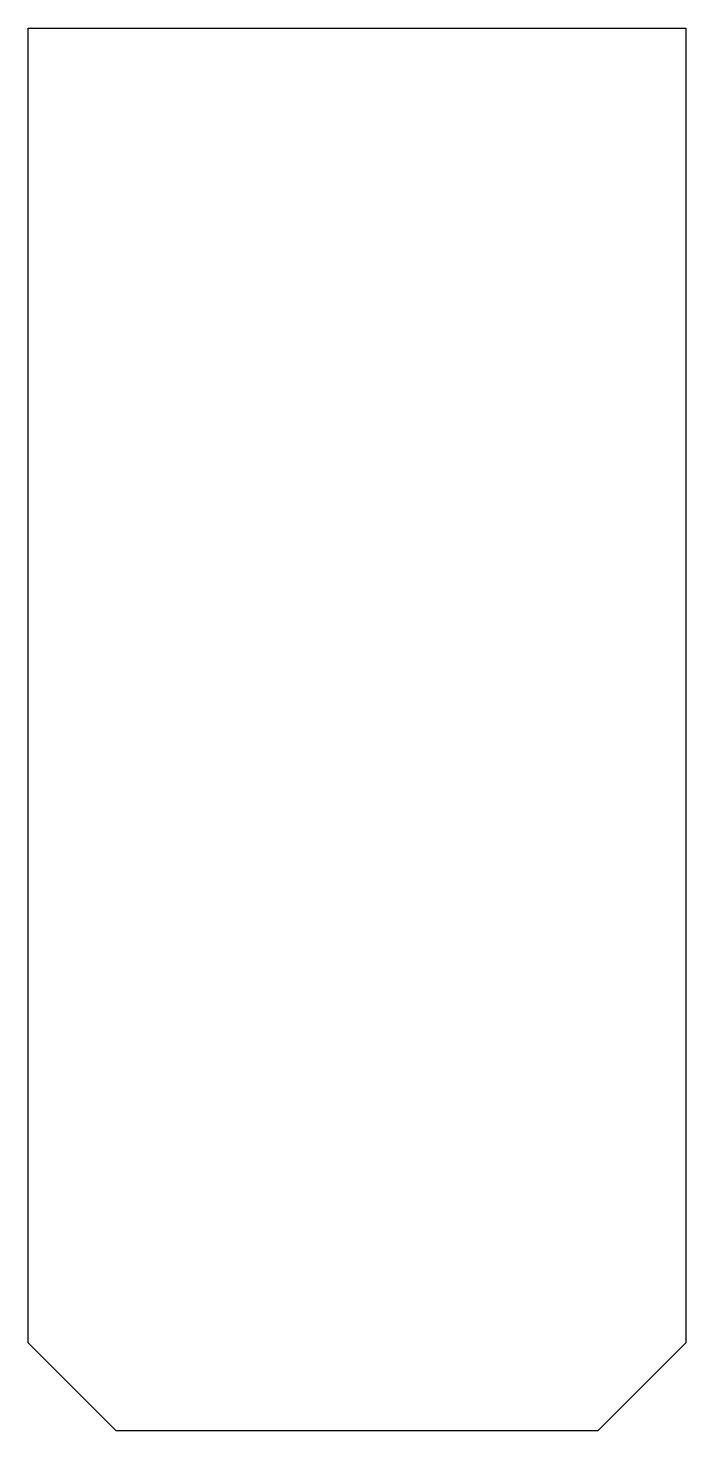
# Model space of a CAD drawing. Header units: inches. Extents: x 122.6 to 167.4, y 63.7 to 159.2.
import ezdxf

# ---------------------------------------------------------------- set-up
doc = ezdxf.new("R2010")
doc.units = ezdxf.units.IN
doc.header["$MEASUREMENT"] = 0

msp = doc.modelspace()

# ---------------------------------------------------------------- linework, layer by layer
for p, q in [((122.622, 69.668), (122.622, 159.168)), ((122.622, 159.168), (167.422, 159.168)), ((167.422, 159.168), (167.422, 69.668)), ((122.622, 69.668), (128.622, 63.668)), ((167.422, 69.668), (161.422, 63.668)), ((161.422, 63.668), (128.622, 63.668))]:
    msp.add_line(p, q)

doc.saveas('drawing.dxf')
